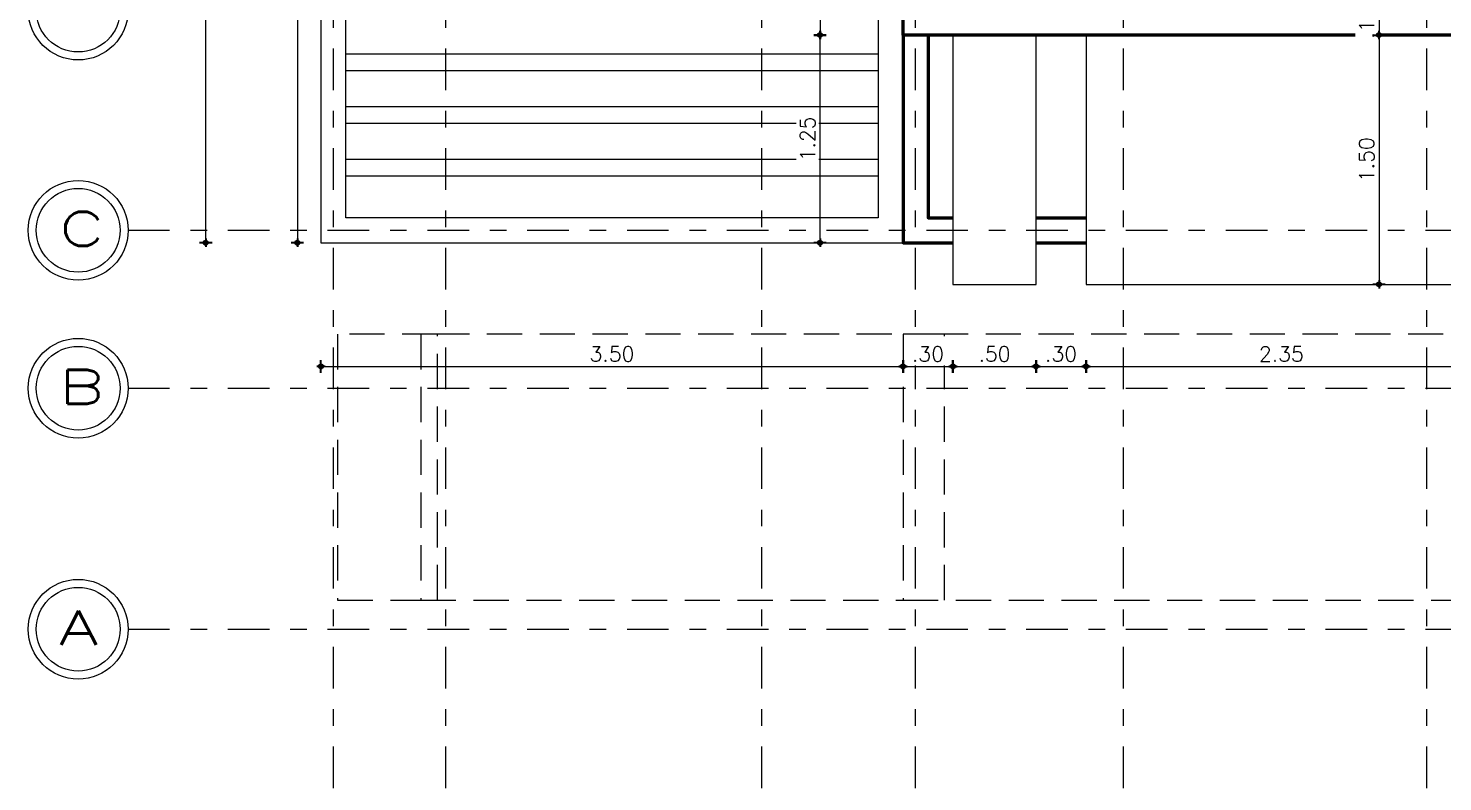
# Model space of a CAD drawing. Header units: metres. Extents: x -50 to 76, y -61 to 14.
# Drawn here: x 44.7 to 53.21, y -8.99 to -4.46 of the extents above; entities that cross this region are included whole.
import ezdxf

# ---------------------------------------------------------------- set-up
doc = ezdxf.new("R2010")
doc.units = ezdxf.units.M
doc.header["$MEASUREMENT"] = 0
for name, pattern in [('CENTERX2', [4, 2.5, -0.5, 0.5, -0.5]), ('DASHDOT2', [0.5, 0.25, -0.125, 0, -0.125]), ('Línea Oculta', [0.3175, 0.211667, -0.105833])]:
    doc.linetypes.add(name, pattern=pattern)
for name, color, linetype, lineweight in [('1 CUBIERTAS', 226, 'Continuous', 53), ('1 ESCALERAS', 4, 'Continuous', 40), ('1 MUROS', 255, 'Continuous', 60), ('1 PERGOLAS', 47, 'Continuous', 25), ('_TXT1', 7, 'Continuous', 0), ('achurados', 251, 'Continuous', 0), ('COTAS', 251, 'Continuous', 35), ('EJES', 251, 'CENTERX2', 0), ('F-PLANO 3', 81, 'Continuous', 20)]:
    doc.layers.add(name, color=color, linetype=linetype, lineweight=lineweight)
doc.styles.add('cotas', font='romans.shx')
doc.styles.add('ROMANS', font='romans', dxfattribs={"width": 0.7})
doc.dimstyles.new('COT-50', dxfattribs={"dimscale": 0.5, "dimtxt": 0.18, "dimasz": 0.05, "dimexe": 0.08, "dimexo": 0.1, "dimgap": 0.06, "dimtad": 1, "dimzin": 4, "dimdsep": 46, "dimtxsty": 'cotas', "dimblk1": 'COTA', "dimblk2": 'COTA', "dimsah": 1, "dimcen": 0.09, "dimse1": 1, "dimse2": 1, "dimclrd": 256, "dimclre": 253, "dimclrt": 14, "dimadec": 0, "dimazin": 0, "dimtfac": 1, "dimtix": 1, "dimtmove": 0, "dimatfit": 3, "dimldrblk": 'COTA', "dimfxl": 1, "dimtfill": 1, "dimtfillclr": 256, "dimtolj": 1, "dimtzin": 12, "dimarcsym": 0})

# ---------------------------------------------------------------- blocks, each defined once
blk = doc.blocks.new('COTA')
for p, q in [((-1, 0), (1, 0)), ((0, 1.5), (0, -1.5))]:
    blk.add_line(p, q)
blk.add_circle((0, 0), 0.5)
blk = doc.blocks.new('*D608')
at = {"layer": 'COTAS', "lineweight": -2, "transparency": 16777216}
blk.add_line((46.3192, -0.175), (46.3192, -5.725), dxfattribs=at)
at = {"layer": 'Defpoints', "color": 0, "transparency": 16777216}
for p in [(46.4609, -0.15), (46.3192, -5.75), (46.4609, -5.75)]:
    blk.add_point(p, dxfattribs=at)
at = {"layer": 'COTAS', "lineweight": -2, "transparency": 16777216, "xscale": 0.025, "yscale": 0.025, "zscale": 0.025}
for p, rotation in [((46.3192, -0.15), 90), ((46.3192, -5.75), 270)]:
    blk.add_blockref('COTA', p, dxfattribs=dict(at, rotation=rotation))
at = {"layer": 'COTAS', "color": 14, "transparency": 16777216, "insert": (46.2442, -2.95), "char_height": 0.09, "attachment_point": 5, "rotation": 90, "style": 'cotas', "bg_fill": 3, "box_fill_scale": 1.25, "bg_fill_color": 256, "bg_fill_true_color": 13158600, "bg_fill_transparency": 0}
blk.add_mtext('\\A1;5.60', dxfattribs=at)
blk = doc.blocks.new('*D609')
at = {"layer": 'COTAS', "lineweight": -2, "transparency": 16777216}
blk.add_line((46.4859, -6.494), (49.9359, -6.494), dxfattribs=at)
at = {"layer": 'Defpoints', "color": 0, "transparency": 16777216}
for p in [(46.4609, -5.75), (49.9609, -5.75), (49.9609, -6.494)]:
    blk.add_point(p, dxfattribs=at)
at = {"layer": 'COTAS', "lineweight": -2, "transparency": 16777216, "xscale": 0.025, "yscale": 0.025, "zscale": 0.025, "rotation": 180}
blk.add_blockref('COTA', (46.4609, -6.494), dxfattribs=at)
at = {"layer": 'COTAS', "lineweight": -2, "transparency": 16777216, "xscale": 0.025, "yscale": 0.025, "zscale": 0.025}
blk.add_blockref('COTA', (49.9609, -6.494), dxfattribs=at)
at = {"layer": 'COTAS', "color": 14, "transparency": 16777216, "insert": (48.2109, -6.419), "char_height": 0.09, "attachment_point": 5, "style": 'cotas', "bg_fill": 3, "box_fill_scale": 1.25, "bg_fill_color": 256, "bg_fill_true_color": 13158600, "bg_fill_transparency": 0}
blk.add_mtext('\\A1;3.50', dxfattribs=at)
blk = doc.blocks.new('*D610')
at = {"layer": 'COTAS', "lineweight": -2, "transparency": 16777216}
blk.add_line((49.9859, -6.494), (50.2359, -6.494), dxfattribs=at)
at = {"layer": 'Defpoints', "color": 0, "transparency": 16777216}
for p in [(49.9609, -5.75), (50.2609, -5.75)]:
    blk.add_point(p, dxfattribs=at)
at = {"layer": 'COTAS', "lineweight": -2, "transparency": 16777216, "xscale": 0.025, "yscale": 0.025, "zscale": 0.025, "rotation": 180}
blk.add_blockref('COTA', (49.9609, -6.494), dxfattribs=at)
at = {"layer": 'COTAS', "lineweight": -2, "transparency": 16777216, "xscale": 0.025, "yscale": 0.025, "zscale": 0.025}
blk.add_blockref('COTA', (50.2609, -6.494), dxfattribs=at)
at = {"layer": 'COTAS', "color": 14, "transparency": 16777216, "insert": (50.1109, -6.419), "char_height": 0.09, "attachment_point": 5, "style": 'cotas', "bg_fill": 3, "box_fill_scale": 1.25, "bg_fill_color": 256, "bg_fill_true_color": 13158600, "bg_fill_transparency": 0}
blk.add_mtext('\\A1;.30', dxfattribs=at)
at = {"layer": 'Defpoints', "color": 0, "transparency": 16777216}
blk.add_point((50.2609, -6.494), dxfattribs=at)
blk = doc.blocks.new('*D611')
at = {"layer": 'COTAS', "lineweight": -2, "transparency": 16777216}
blk.add_line((50.2859, -6.494), (50.7359, -6.494), dxfattribs=at)
at = {"layer": 'Defpoints', "color": 0, "transparency": 16777216}
for p in [(50.2609, -6), (50.7609, -6), (50.7609, -6.494)]:
    blk.add_point(p, dxfattribs=at)
at = {"layer": 'COTAS', "lineweight": -2, "transparency": 16777216, "xscale": 0.025, "yscale": 0.025, "zscale": 0.025, "rotation": 180}
blk.add_blockref('COTA', (50.2609, -6.494), dxfattribs=at)
at = {"layer": 'COTAS', "lineweight": -2, "transparency": 16777216, "xscale": 0.025, "yscale": 0.025, "zscale": 0.025}
blk.add_blockref('COTA', (50.7609, -6.494), dxfattribs=at)
at = {"layer": 'COTAS', "color": 14, "transparency": 16777216, "insert": (50.5109, -6.419), "char_height": 0.09, "attachment_point": 5, "style": 'cotas', "bg_fill": 3, "box_fill_scale": 1.25, "bg_fill_color": 256, "bg_fill_true_color": 13158600, "bg_fill_transparency": 0}
blk.add_mtext('\\A1;.50', dxfattribs=at)
blk = doc.blocks.new('*D612')
at = {"layer": 'COTAS', "lineweight": -2, "transparency": 16777216}
blk.add_line((50.7859, -6.494), (51.0359, -6.494), dxfattribs=at)
at = {"layer": 'Defpoints', "color": 0, "transparency": 16777216}
for p in [(50.7609, -6), (51.0609, -6)]:
    blk.add_point(p, dxfattribs=at)
at = {"layer": 'COTAS', "lineweight": -2, "transparency": 16777216, "xscale": 0.025, "yscale": 0.025, "zscale": 0.025, "rotation": 180}
blk.add_blockref('COTA', (50.7609, -6.494), dxfattribs=at)
at = {"layer": 'COTAS', "lineweight": -2, "transparency": 16777216, "xscale": 0.025, "yscale": 0.025, "zscale": 0.025}
blk.add_blockref('COTA', (51.0609, -6.494), dxfattribs=at)
at = {"layer": 'COTAS', "color": 14, "transparency": 16777216, "insert": (50.9109, -6.419), "char_height": 0.09, "attachment_point": 5, "style": 'cotas', "bg_fill": 3, "box_fill_scale": 1.25, "bg_fill_color": 256, "bg_fill_true_color": 13158600, "bg_fill_transparency": 0}
blk.add_mtext('\\A1;.30', dxfattribs=at)
at = {"layer": 'Defpoints', "color": 0, "transparency": 16777216}
blk.add_point((51.0609, -6.494), dxfattribs=at)
blk = doc.blocks.new('*D613')
at = {"layer": 'COTAS', "lineweight": -2, "transparency": 16777216}
blk.add_line((51.0859, -6.494), (53.3859, -6.494), dxfattribs=at)
at = {"layer": 'Defpoints', "color": 0, "transparency": 16777216}
for p in [(51.0609, -6), (53.4109, -6), (53.4109, -6.494)]:
    blk.add_point(p, dxfattribs=at)
at = {"layer": 'COTAS', "lineweight": -2, "transparency": 16777216, "xscale": 0.025, "yscale": 0.025, "zscale": 0.025, "rotation": 180}
blk.add_blockref('COTA', (51.0609, -6.494), dxfattribs=at)
at = {"layer": 'COTAS', "lineweight": -2, "transparency": 16777216, "xscale": 0.025, "yscale": 0.025, "zscale": 0.025}
blk.add_blockref('COTA', (53.4109, -6.494), dxfattribs=at)
at = {"layer": 'COTAS', "color": 14, "transparency": 16777216, "insert": (52.2359, -6.419), "char_height": 0.09, "attachment_point": 5, "style": 'cotas', "bg_fill": 3, "box_fill_scale": 1.25, "bg_fill_color": 256, "bg_fill_true_color": 13158600, "bg_fill_transparency": 0}
blk.add_mtext('\\A1;2.35', dxfattribs=at)
blk = doc.blocks.new('*D617')
at = {"layer": 'COTAS', "lineweight": -2, "transparency": 16777216}
blk.add_line((45.7686, -5.725), (45.7686, 6.675), dxfattribs=at)
at = {"layer": 'Defpoints', "color": 0, "transparency": 16777216}
for p in [(45.7686, 6.7), (47.0609, 6.7), (46.4609, -5.75)]:
    blk.add_point(p, dxfattribs=at)
at = {"layer": 'COTAS', "lineweight": -2, "transparency": 16777216, "xscale": 0.025, "yscale": 0.025, "zscale": 0.025}
for p, rotation in [((45.7686, 6.7), 90), ((45.7686, -5.75), 270)]:
    blk.add_blockref('COTA', p, dxfattribs=dict(at, rotation=rotation))
at = {"layer": 'COTAS', "color": 14, "transparency": 16777216, "insert": (45.6936, 0.475), "char_height": 0.09, "attachment_point": 5, "rotation": 90, "style": 'cotas', "bg_fill": 3, "box_fill_scale": 1.25, "bg_fill_color": 256, "bg_fill_true_color": 13158600, "bg_fill_transparency": 0}
blk.add_mtext('\\A1;12.45', dxfattribs=at)
blk = doc.blocks.new('*D618')
at = {"layer": 'COTAS', "lineweight": -2, "transparency": 16777216}
blk.add_line((49.9359, -3.8714), (46.4859, -3.8714), dxfattribs=at)
at = {"layer": 'Defpoints', "color": 0, "transparency": 16777216}
for p in [(46.4609, -3.8714), (46.4609, -5.75), (49.9609, -5.75)]:
    blk.add_point(p, dxfattribs=at)
at = {"layer": 'COTAS', "lineweight": -2, "transparency": 16777216, "xscale": 0.025, "yscale": 0.025, "zscale": 0.025, "rotation": 180}
blk.add_blockref('COTA', (46.4609, -3.8714), dxfattribs=at)
at = {"layer": 'COTAS', "lineweight": -2, "transparency": 16777216, "xscale": 0.025, "yscale": 0.025, "zscale": 0.025}
blk.add_blockref('COTA', (49.9609, -3.8714), dxfattribs=at)
at = {"layer": 'COTAS', "color": 14, "transparency": 16777216, "insert": (48.2109, -3.7964), "char_height": 0.09, "attachment_point": 5, "style": 'cotas', "bg_fill": 3, "box_fill_scale": 1.25, "bg_fill_color": 256, "bg_fill_true_color": 13158600, "bg_fill_transparency": 0}
blk.add_mtext('\\A1;3.50', dxfattribs=at)
blk = doc.blocks.new('*D619')
at = {"layer": 'COTAS', "lineweight": -2, "transparency": 16777216}
blk.add_line((49.9859, -3.8714), (61.6359, -3.8714), dxfattribs=at)
at = {"layer": 'Defpoints', "color": 0, "transparency": 16777216}
for p in [(61.6609, -3.8714), (49.9609, -4.5), (61.6609, -4.5)]:
    blk.add_point(p, dxfattribs=at)
at = {"layer": 'COTAS', "lineweight": -2, "transparency": 16777216, "xscale": 0.025, "yscale": 0.025, "zscale": 0.025, "rotation": 180}
blk.add_blockref('COTA', (49.9609, -3.8714), dxfattribs=at)
at = {"layer": 'COTAS', "lineweight": -2, "transparency": 16777216, "xscale": 0.025, "yscale": 0.025, "zscale": 0.025}
blk.add_blockref('COTA', (61.6609, -3.8714), dxfattribs=at)
at = {"layer": 'COTAS', "color": 14, "transparency": 16777216, "insert": (55.8109, -3.7964), "char_height": 0.09, "attachment_point": 5, "style": 'cotas', "bg_fill": 3, "box_fill_scale": 1.25, "bg_fill_color": 256, "bg_fill_true_color": 13158600, "bg_fill_transparency": 0}
blk.add_mtext('\\A1;11.70', dxfattribs=at)
blk = doc.blocks.new('*D625')
at = {"layer": 'COTAS', "lineweight": -2, "transparency": 16777216}
blk.add_line((46.4859, -9.2378), (66.8359, -9.2378), dxfattribs=at)
at = {"layer": 'Defpoints', "color": 0, "transparency": 16777216}
for p in [(46.4609, -5.75), (66.8609, -6.8), (66.8609, -9.2378)]:
    blk.add_point(p, dxfattribs=at)
at = {"layer": 'COTAS', "lineweight": -2, "transparency": 16777216, "xscale": 0.025, "yscale": 0.025, "zscale": 0.025, "rotation": 180}
blk.add_blockref('COTA', (46.4609, -9.2378), dxfattribs=at)
at = {"layer": 'COTAS', "lineweight": -2, "transparency": 16777216, "xscale": 0.025, "yscale": 0.025, "zscale": 0.025}
blk.add_blockref('COTA', (66.8609, -9.2378), dxfattribs=at)
at = {"layer": 'COTAS', "color": 14, "transparency": 16777216, "insert": (56.6609, -9.1628), "char_height": 0.09, "attachment_point": 5, "style": 'cotas', "bg_fill": 3, "box_fill_scale": 1.25, "bg_fill_color": 256, "bg_fill_true_color": 13158600, "bg_fill_transparency": 0}
blk.add_mtext('\\A1;20.40', dxfattribs=at)
blk = doc.blocks.new('*D666')
at = {"layer": 'COTAS', "lineweight": -2, "transparency": 16777216}
blk.add_line((52.8228, -4.35), (52.8228, -4.5), dxfattribs=at)
at = {"layer": 'Defpoints', "color": 0, "transparency": 16777216}
for p in [(50.1109, -4.35), (49.9609, -4.5)]:
    blk.add_point(p, dxfattribs=at)
at = {"layer": 'COTAS', "color": 14, "transparency": 16777216, "insert": (52.7478, -4.425), "char_height": 0.09, "attachment_point": 5, "rotation": 90, "style": 'cotas', "bg_fill": 3, "box_fill_scale": 1.25, "bg_fill_color": 256, "bg_fill_true_color": 13158600, "bg_fill_transparency": 0}
blk.add_mtext('\\A1;.15', dxfattribs=at)
at = {"layer": 'Defpoints', "color": 0, "transparency": 16777216}
blk.add_point((52.8228, -4.5), dxfattribs=at)
blk = doc.blocks.new('*D667')
at = {"layer": 'COTAS', "lineweight": -2, "transparency": 16777216}
blk.add_line((52.8228, -4.525), (52.8228, -5.975), dxfattribs=at)
at = {"layer": 'Defpoints', "color": 0, "transparency": 16777216}
for p in [(53.4109, -4.5), (52.8228, -6), (53.4109, -6)]:
    blk.add_point(p, dxfattribs=at)
at = {"layer": 'COTAS', "lineweight": -2, "transparency": 16777216, "xscale": 0.025, "yscale": 0.025, "zscale": 0.025}
for p, rotation in [((52.8228, -4.5), 90), ((52.8228, -6), 270)]:
    blk.add_blockref('COTA', p, dxfattribs=dict(at, rotation=rotation))
at = {"layer": 'COTAS', "color": 14, "transparency": 16777216, "insert": (52.7478, -5.25), "char_height": 0.09, "attachment_point": 5, "rotation": 90, "style": 'cotas', "bg_fill": 3, "box_fill_scale": 1.25, "bg_fill_color": 256, "bg_fill_true_color": 13158600, "bg_fill_transparency": 0}
blk.add_mtext('\\A1;1.50', dxfattribs=at)
blk = doc.blocks.new('*D668')
at = {"layer": 'COTAS', "lineweight": -2, "transparency": 16777216}
blk.add_line((49.462, -5.725), (49.462, -4.525), dxfattribs=at)
at = {"layer": 'Defpoints', "color": 0, "transparency": 16777216}
for p in [(49.462, -4.5), (49.9609, -4.5), (49.9609, -5.75)]:
    blk.add_point(p, dxfattribs=at)
at = {"layer": 'COTAS', "lineweight": -2, "transparency": 16777216, "xscale": 0.025, "yscale": 0.025, "zscale": 0.025}
for p, rotation in [((49.462, -4.5), 90), ((49.462, -5.75), 270)]:
    blk.add_blockref('COTA', p, dxfattribs=dict(at, rotation=rotation))
at = {"layer": 'COTAS', "color": 14, "transparency": 16777216, "insert": (49.387, -5.125), "char_height": 0.09, "attachment_point": 5, "rotation": 90, "style": 'cotas', "bg_fill": 3, "box_fill_scale": 1.25, "bg_fill_color": 256, "bg_fill_true_color": 13158600, "bg_fill_transparency": 0}
blk.add_mtext('\\A1;1.25', dxfattribs=at)
blk = doc.blocks.new('*D669')
at = {"layer": 'COTAS', "lineweight": -2, "transparency": 16777216}
blk.add_line((49.462, -0.175), (49.462, -4.475), dxfattribs=at)
at = {"layer": 'Defpoints', "color": 0, "transparency": 16777216}
for p in [(49.9609, -0.15), (49.462, -4.5), (49.9609, -4.5)]:
    blk.add_point(p, dxfattribs=at)
at = {"layer": 'COTAS', "lineweight": -2, "transparency": 16777216, "xscale": 0.025, "yscale": 0.025, "zscale": 0.025}
for p, rotation in [((49.462, -0.15), 90), ((49.462, -4.5), 270)]:
    blk.add_blockref('COTA', p, dxfattribs=dict(at, rotation=rotation))
at = {"layer": 'COTAS', "color": 14, "transparency": 16777216, "insert": (49.387, -2.325), "char_height": 0.09, "attachment_point": 5, "rotation": 90, "style": 'cotas', "bg_fill": 3, "box_fill_scale": 1.25, "bg_fill_color": 256, "bg_fill_true_color": 13158600, "bg_fill_transparency": 0}
blk.add_mtext('\\A1;4.35', dxfattribs=at)

msp = doc.modelspace()

# ---------------------------------------------------------------- linework, layer by layer
at = {"layer": '1 CUBIERTAS'}
msp.add_lwpolyline([(61.6609, -4.5), (49.9609, -4.5), (49.9609, 1.4), (61.6609, 1.4)], close=True, dxfattribs=at)
for points in [[(49.9609, -4.5), (49.9609, -5.75), (50.2609, -5.75)], [(50.1109, -4.5), (50.1109, -5.6), (50.2609, -5.6)], [(50.7609, -5.6), (51.0609, -5.6)], [(50.7609, -5.75), (51.0609, -5.75)]]:
    msp.add_lwpolyline(points, dxfattribs=at)
at = {"layer": '1 ESCALERAS', "linetype": 'Línea Oculta', "lineweight": 13}
for points in [[(47.1609, -6.3), (46.5609, -6.3), (46.5609, -7.9), (47.1609, -7.9)], [(50.2109, -6.3), (47.0609, -6.3), (47.0609, -7.9), (50.2109, -7.9)], [(49.9609, -7.9), (54.4793, -7.9), (54.4793, -6.3), (49.9609, -6.3)]]:
    msp.add_lwpolyline(points, close=True, dxfattribs=at)
at = {"layer": '1 MUROS', "lineweight": 20}
for points in [[(50.2609, -4.5), (50.2609, -6), (50.7609, -6), (50.7609, -4.5)], [(51.0609, -4.5), (51.0609, -6), (53.4109, -6), (53.4109, -4.5)]]:
    msp.add_lwpolyline(points, dxfattribs=at)
at = {"layer": '1 PERGOLAS'}
for p, q in [((46.6109, -4.6136), (49.8109, -4.6136)), ((46.6109, -4.7136), (49.8109, -4.7136)), ((46.6109, -4.9299), (49.8109, -4.9299)), ((46.6109, -5.0299), (49.8109, -5.0299)), ((46.6109, -5.2463), (49.8109, -5.2463)), ((46.6109, -5.3463), (49.8109, -5.3463))]:
    msp.add_line(p, q, dxfattribs=at)
for points in [[(49.9609, -0.15), (46.4609, -0.15), (46.4609, -5.75), (49.9609, -5.75)], [(46.6109, -0.3), (49.8109, -0.3), (49.8109, -5.6), (46.6109, -5.6)]]:
    msp.add_lwpolyline(points, close=True, dxfattribs=at)
at = {"layer": 'achurados', "color": 251, "linetype": 'ByBlock'}
for centre in [(45.0013, -4.35), (45.0013, -5.675), (45.0013, -6.625), (45.0013, -8.075)]:
    msp.add_circle(centre, 0.3, dxfattribs=at)
at = {"layer": 'EJES', "linetype": 'DASHDOT2'}
for p, q in [((46.5359, -10.2308), (46.5359, 7.233)), ((46.5359, -10.2308), (46.5359, 7.233)), ((47.2109, -10.2308), (47.2109, 7.233)), ((47.2109, -10.2308), (47.2109, 7.233)), ((49.1109, -10.2308), (49.1109, 7.233)), ((49.1109, -10.2308), (49.1109, 7.233)), ((50.0359, -10.2308), (50.0359, 7.233)), ((50.0359, -10.2308), (50.0359, 7.233)), ((51.2859, -10.2308), (51.2859, 7.233)), ((51.2859, -10.2308), (51.2859, 7.233)), ((53.1109, -10.2308), (53.1109, 7.233)), ((45.3013, -5.675), (69.0229, -5.675)), ((45.3013, -6.625), (69.0229, -6.625)), ((45.3013, -8.075), (69.0229, -8.075))]:
    msp.add_line(p, q, dxfattribs=at)
at = {"layer": 'F-PLANO 3', "color": 1, "linetype": 'ByBlock'}
for centre in [(45.0013, -4.35), (45.0013, -5.675), (45.0013, -6.625), (45.0013, -8.075)]:
    msp.add_circle(centre, 0.252, dxfattribs=at)

# ---------------------------------------------------------------- texts
at = {"layer": '_TXT1', "style": 'ROMANS', "width": 1.5}
for s, p in [('C', (44.8853, -5.7686)), ('B', (44.8853, -6.7186)), ('A', (44.8853, -8.1686))]:
    msp.add_text(s, height=0.2042, dxfattribs=at).set_placement(p)

# ---------------------------------------------------------------- next in the draw order: dimensions: what is measured, and where the dimension line sits
at = {"layer": 'COTAS'}
dim = msp.add_linear_dim(base=(46.3192, -5.75), p1=(46.4609, -0.15), p2=(46.4609, -5.75), angle=90, dimstyle='COT-50', dxfattribs=at)
dim.commit()
dim.dimension.update_dxf_attribs({"geometry": '*D608', "text_midpoint": (46.2442, -2.95)})

# ---------------------------------------------------------------- next in the draw order: dimensions: what is measured, and where the dimension line sits
dim = msp.add_linear_dim(base=(49.9609, -6.494), p1=(46.4609, -5.75), p2=(49.9609, -5.75), dimstyle='COT-50', dxfattribs=at)
dim.commit()
dim.dimension.update_dxf_attribs({"geometry": '*D609', "text_midpoint": (48.2109, -6.419)})

# ---------------------------------------------------------------- next in the draw order: dimensions: what is measured, and where the dimension line sits
dim = msp.add_linear_dim(base=(45.7686, 6.7), p1=(46.4609, -5.75), p2=(47.0609, 6.7), angle=90, dimstyle='COT-50', dxfattribs=at)
dim.commit()
dim.dimension.update_dxf_attribs({"geometry": '*D617', "text_midpoint": (45.6936, 0.475)})
dim = msp.add_linear_dim(base=(50.2609, -6.494), p1=(49.9609, -5.75), p2=(50.2609, -5.75), dimstyle='COT-50', dxfattribs=at)
dim.commit()
dim.dimension.update_dxf_attribs({"geometry": '*D610', "text_midpoint": (50.1109, -6.419)})

# ---------------------------------------------------------------- next in the draw order: dimensions: what is measured, and where the dimension line sits
for base, p1, p2, picture, middle in [((46.4609, -3.8714), (49.9609, -5.75), (46.4609, -5.75), '*D618', (48.2109, -3.7964)), ((50.7609, -6.494), (50.2609, -6), (50.7609, -6), '*D611', (50.5109, -6.419))]:
    dim = msp.add_linear_dim(base=base, p1=p1, p2=p2, dimstyle='COT-50', dxfattribs=at)
    dim.commit()
    dim.dimension.update_dxf_attribs({"geometry": picture, "text_midpoint": middle})

# ---------------------------------------------------------------- next in the draw order: dimensions: what is measured, and where the dimension line sits
for base, p1, p2, picture, middle in [((61.6609, -3.8714), (49.9609, -4.5), (61.6609, -4.5), '*D619', (55.8109, -3.7964)), ((51.0609, -6.494), (50.7609, -6), (51.0609, -6), '*D612', (50.9109, -6.419))]:
    dim = msp.add_linear_dim(base=base, p1=p1, p2=p2, dimstyle='COT-50', dxfattribs=at)
    dim.commit()
    dim.dimension.update_dxf_attribs({"geometry": picture, "text_midpoint": middle})

# ---------------------------------------------------------------- next in the draw order: dimensions: what is measured, and where the dimension line sits
dim = msp.add_linear_dim(base=(52.8228, -4.5), p1=(50.1109, -4.35), p2=(49.9609, -4.5), angle=90, dimstyle='COT-50', dxfattribs=at)
dim.commit()
dim.dimension.update_dxf_attribs({"geometry": '*D666', "text_midpoint": (52.7478, -4.425)})
dim = msp.add_linear_dim(base=(53.4109, -6.494), p1=(51.0609, -6), p2=(53.4109, -6), dimstyle='COT-50', dxfattribs=at)
dim.commit()
dim.dimension.update_dxf_attribs({"geometry": '*D613', "text_midpoint": (52.2359, -6.419)})

# ---------------------------------------------------------------- next in the draw order: dimensions: what is measured, and where the dimension line sits
dim = msp.add_linear_dim(base=(66.8609, -9.2378), p1=(46.4609, -5.75), p2=(66.8609, -6.8), dimstyle='COT-50', dxfattribs=at)
dim.commit()
dim.dimension.update_dxf_attribs({"geometry": '*D625', "text_midpoint": (56.6609, -9.1628)})

# ---------------------------------------------------------------- next in the draw order: dimensions: what is measured, and where the dimension line sits
for base, p1, p2, picture, middle in [((49.462, -4.5), (49.9609, -5.75), (49.9609, -4.5), '*D668', (49.387, -5.125)), ((52.8228, -6), (53.4109, -4.5), (53.4109, -6), '*D667', (52.7478, -5.25))]:
    dim = msp.add_linear_dim(base=base, p1=p1, p2=p2, angle=90, dimstyle='COT-50', dxfattribs=at)
    dim.commit()
    dim.dimension.update_dxf_attribs({"geometry": picture, "text_midpoint": middle})

# ---------------------------------------------------------------- next in the draw order: dimensions: what is measured, and where the dimension line sits
dim = msp.add_linear_dim(base=(49.462, -4.5), p1=(49.9609, -0.15), p2=(49.9609, -4.5), angle=90, dimstyle='COT-50', dxfattribs=at)
dim.commit()
dim.dimension.update_dxf_attribs({"geometry": '*D669', "text_midpoint": (49.387, -2.325)})

doc.saveas('drawing.dxf')
